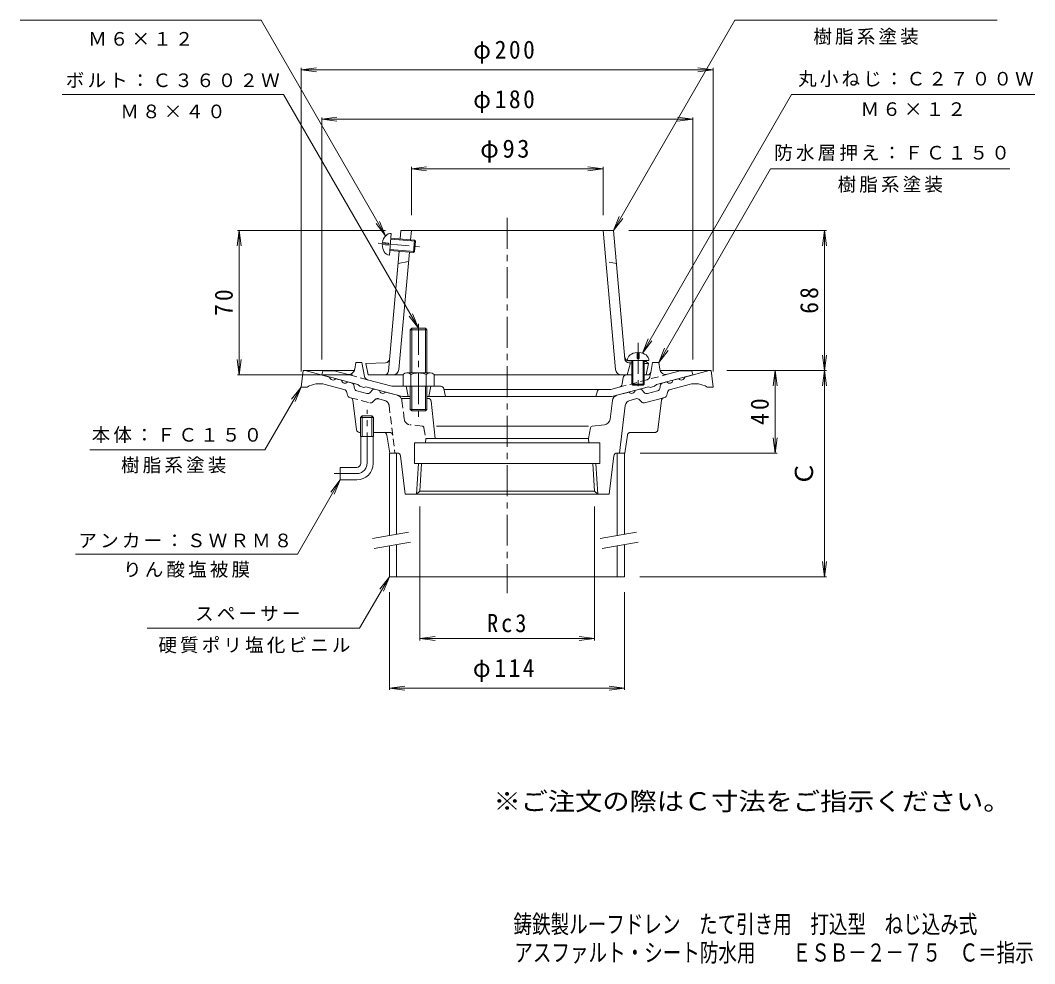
# Model space of a CAD drawing. Units: millimetres, scale not verified. Extents: x -278 to 215, y -346 to 350.
# Drawn here: x -277.6 to 214.6, y -345.8 to 111.7 of the extents above; entities that cross this region are included whole.
import ezdxf
from ezdxf.enums import TextEntityAlignment as Align

# ---------------------------------------------------------------- set-up
doc = ezdxf.new("R2010")
doc.units = ezdxf.units.MM
doc.header["$LTSCALE"] = 3
for name, pattern in [('CHAIN1', [8, 5, -1, 1, -1]), ('DASHED1', [1.8, 1.2, -0.6]), ('DOUBLE_CHAIN1', [8.8, 5, -1, 0.6, -0.6, 0.6, -1])]:
    doc.linetypes.add(name, pattern=pattern)
for name, color, linetype, lineweight in [('0-0_通り芯', 3, 'Continuous', 9), ('0-1_躯体', 2, 'Continuous', 9), ('0-2_仕上', 6, 'Continuous', 9), ('0-3_建具', 4, 'Continuous', 9), ('0-4_その他', 7, 'Continuous', 9), ('0-5_寸法', 7, 'Continuous', 9)]:
    doc.layers.add(name, color=color, linetype=linetype, lineweight=lineweight)
doc.layers.add('F-4_F-4ﾚｲﾔ', color=2, linetype='Continuous')
doc.layers.add('F-5_F-5ﾚｲﾔ', color=2, linetype='Continuous')
doc.styles.add('ＭＳ ゴシック', font='')
doc.styles.get('ＭＳ ゴシック').set_extended_font_data('MS Gothic')

msp = doc.modelspace()

# ---------------------------------------------------------------- linework, layer by layer
at = {"layer": '0-0_通り芯', "linetype": 'CHAIN1'}
for p, q in [((-41.351, 15.92), (-41.351, -166.164)), ((-109.351, -103.164), (-109.351, -77.164)), ((-114.351, -108.164), (-125.351, -108.164))]:
    msp.add_line(p, q, dxfattribs=at)
at = {"layer": '0-0_通り芯'}
for p, q in [((-141.351, -66.164), (-140.351, -58.164)), ((-140.351, -58.164), (-115.515, -58.164)), ((-139.351, -58.164), (-127.496, -61.341)), ((32.813, -58.164), (57.649, -58.164)), ((56.649, -58.164), (44.793, -61.341)), ((58.649, -66.164), (57.649, -58.164)), ((-124.598, -62.117), (-121.7, -62.894)), ((-116.502, -64.287), (-118.802, -63.67)), ((33.799, -64.287), (36.1, -63.67)), ((41.895, -62.117), (38.997, -62.894)), ((-141.351, -66.164), (-138.351, -66.164)), ((-120.522, -67.351), (-129.709, -64.889)), ((-118.841, -70.048), (-119.08, -68.882)), ((-115.781, -65.052), (-115.418, -66.825)), ((-114.337, -67.973), (-109.366, -69.305)), ((-106.655, -67.497), (-107.856, -68.851)), ((-103.347, -67.811), (-105.648, -67.195)), ((-94.607, -70.153), (-100.45, -68.588)), ((11.904, -70.153), (17.747, -68.588)), ((20.645, -67.811), (22.946, -67.195)), ((23.953, -67.497), (25.153, -68.851)), ((31.634, -67.973), (26.663, -69.305)), ((33.078, -65.052), (32.715, -66.825)), ((36.138, -70.048), (36.377, -68.882)), ((37.819, -67.351), (47.007, -64.889)), ((58.649, -66.164), (55.649, -66.164)), ((-117.331, -71.311), (-117.76, -71.197)), ((-114.511, -86.844), (-116.23, -72.581)), ((-88.351, -71.664), (-92.723, -71.664)), ((-79.705, -71.664), (-80.351, -71.664)), ((-78.213, -73.011), (-76.351, -91.164)), ((8.583, -81.806), (9.703, -72.686)), ((18.15, -72.621), (20.996, -71.858)), ((23.8, -73.354), (23.01, -72.463)), ((34.628, -71.311), (25.311, -73.808)), ((34.628, -71.311), (35.057, -71.197)), ((15.949, -75.153), (13.123, -98.164)), ((-111.711, -80.164), (-112.526, -80.964)), ((-106.176, -80.964), (-112.526, -80.964)), ((-112.526, -90.164), (-112.526, -80.964)), ((-106.991, -80.164), (-111.711, -80.164)), ((-111.711, -90.164), (-111.711, -80.164)), ((-106.176, -80.964), (-106.991, -80.164)), ((-106.991, -90.164), (-106.991, -80.164)), ((-106.176, -90.164), (-106.176, -80.964)), ((-113.021, -88.164), (-112.526, -88.164)), ((-106.176, -88.164), (-101.143, -88.164)), ((-1.922, -85.082), (-75.677, -85.082)), ((-0.976, -85.911), (-1.851, -91.164)), ((-0.098, -85.082), (5.931, -84.422)), ((-106.176, -90.164), (-112.526, -90.164)), ((-112.351, -103.164), (-112.351, -90.164)), ((-106.351, -103.164), (-106.351, -90.164)), ((-99.66, -89.442), (-98.351, -98.164)), ((-86.351, -93.164), (-86.351, -103.164)), ((-86.351, -93.164), (3.649, -93.164)), ((-81, -93.164), (-80.851, -91.164)), ((-80.851, -91.164), (-1.851, -91.164)), ((-1.703, -93.164), (-1.851, -91.164)), ((3.649, -93.164), (3.649, -103.164)), ((-94.634, -98.164), (-98.351, -98.164)), ((11.931, -98.164), (13.123, -98.164)), ((-93.145, -99.481), (-90.851, -118.164)), ((3.649, -103.164), (-86.351, -103.164)), ((-85.293, -118.164), (-84.356, -103.164)), ((-83.716, -116.587), (-82.877, -103.164)), ((1.013, -116.587), (0.174, -103.164)), ((2.591, -118.164), (1.653, -103.164)), ((10.443, -99.481), (8.149, -118.164)), ((-122.351, -105.164), (-122.351, -111.164)), ((-114.351, -105.164), (-122.351, -105.164)), ((-114.351, -111.164), (-122.351, -111.164)), ((-85.293, -118.164), (-83.716, -116.587)), ((-83.716, -116.587), (1.013, -116.587)), ((2.591, -118.164), (1.013, -116.587)), ((-90.851, -118.164), (8.149, -118.164))]:
    msp.add_line(p, q, dxfattribs=at)
at = {"layer": '0-0_通り芯', "linetype": 'DASHED1'}
for p, q in [((-117.331, -71.311), (-108.013, -73.808)), ((-106.503, -73.354), (-105.713, -72.463)), ((-100.852, -72.621), (-103.699, -71.858)), ((-91.286, -81.806), (-92.405, -72.686)), ((-98.651, -75.153), (-95.826, -98.164)), ((-101.143, -88.164), (-98.381, -88.164)), ((-82.604, -85.082), (-88.634, -84.422)), ((-81.727, -85.911), (-80.851, -91.164))]:
    msp.add_line(p, q, dxfattribs=at)
at = {"layer": '0-0_通り芯', "linetype": 'DOUBLE_CHAIN1'}
for p, q in [((33.527, -72.581), (31.808, -86.844)), ((30.319, -88.164), (18.44, -88.164)), ((16.957, -89.442), (15.649, -98.164)), ((13.123, -98.164), (15.649, -98.164))]:
    msp.add_line(p, q, dxfattribs=at)
at = {"layer": '0-0_通り芯'}
for centre, radius, start, end in [((-125.885, -61.125), 1.625, 187.618, 322.3797), ((-120.089, -62.678), 1.625, 187.62059, 322.37891), ((37.387, -62.678), 1.625, 217.62109, 352.37941), ((43.182, -61.125), 1.625, 217.6203, 352.382), ((-132.556, -75.514), 11, 74.99997, 121.79021), ((-121.039, -69.283), 2, 11.56621, 75.0005), ((-116.76, -65.253), 1, 11.56642, 75.00078), ((-113.948, -66.524), 1.5, 191.5649, 254.99991), ((-108.978, -67.856), 1.5, 254.99991, 318.43558), ((-105.907, -68.161), 1, 75.00023, 138.43498), ((-101.737, -67.596), 1.625, 187.62059, 322.37891), ((19.034, -67.596), 1.625, 217.62109, 352.37941), ((23.204, -68.161), 1, 41.56502, 104.99977), ((26.275, -67.856), 1.5, 221.56442, 285.00009), ((31.246, -66.524), 1.5, 285.00009, 348.4351), ((34.058, -65.253), 1, 104.99922, 168.43358), ((38.337, -69.283), 2, 104.9995, 168.43379), ((49.854, -75.514), 11, 58.20979, 105.00003), ((-117.372, -69.748), 1.5, 191.56461, 254.99991), ((-117.719, -72.76), 1.5, 6.87408, 74.99991), ((-95.383, -73.051), 3, 27.53992, 74.99991), ((-79.705, -73.164), 1.5, 5.85689, 90), ((12.68, -73.051), 3, 105.00009, 173.00027), ((18.926, -75.519), 3, 105.00027, 172.99992), ((21.514, -73.79), 2, 41.56493, 105.00052), ((24.922, -72.359), 1.5, 221.56349, 284.99872), ((34.669, -69.748), 1.5, 285.00009, 348.43539), ((5.605, -81.44), 3, 276.24039, 352.99957), ((-113.021, -86.664), 1.5, 186.87462, 270), ((-101.143, -89.664), 1.5, 8.5307, 90), ((0.011, -86.076), 1, 96.24109, 170.53732), ((-94.634, -99.664), 1.5, 7.00034, 90), ((11.931, -99.664), 1.5, 90, 172.99966), ((-114.351, -103.164), 2, 270, 0), ((-114.351, -103.164), 8, 270, 0)]:
    msp.add_arc(centre, radius, start, end, dxfattribs=at)
at = {"layer": '0-0_通り芯', "linetype": 'DASHED1'}
for centre, radius, start, end in [((-107.625, -72.359), 1.5, 255.00128, 318.43651), ((-104.216, -73.79), 2, 74.99948, 138.43507), ((-101.629, -75.519), 3, 7.00008, 74.99973), ((-95.383, -73.051), 3, 6.99973, 27.53992), ((-88.308, -81.44), 3, 187.00043, 263.75961), ((-98.381, -89.664), 1.5, 7.00052, 90), ((-82.713, -86.076), 1, 9.46268, 83.75891)]:
    msp.add_arc(centre, radius, start, end, dxfattribs=at)
at = {"layer": '0-0_通り芯', "linetype": 'DOUBLE_CHAIN1'}
for centre, start, end in [((35.016, -72.76), 105.00009, 173.12592), ((18.44, -89.664), 90, 171.4693), ((30.319, -86.664), 270, 353.12592)]:
    msp.add_arc(centre, 1.5, start, end, dxfattribs=at)
at = {"layer": '0-0_通り芯', "linetype": 'CHAIN1'}
msp.add_arc((-114.351, -103.164), 5, 270, 0, dxfattribs=at)
at = {"layer": '0-1_躯体', "color": 4}
for p, q in [((-88.351, -59.308), (-88.351, -38.341)), ((-87.675, -59.308), (-87.675, -37.664)), ((-81.028, -59.308), (-81.028, -37.664)), ((-80.351, -59.308), (-80.351, -38.341)), ((-91.851, -60.029), (-91.851, -65.808)), ((-89.975, -59.308), (-78.728, -59.308)), ((-88.099, -60.029), (-88.099, -65.808)), ((-80.604, -60.029), (-80.604, -65.808)), ((-76.851, -60.029), (-76.851, -65.808)), ((-88.351, -65.808), (-88.351, -76.988)), ((-87.675, -65.808), (-87.675, -77.664)), ((-81.028, -65.808), (-81.028, -77.664)), ((-80.351, -65.808), (-80.351, -76.988))]:
    msp.add_line(p, q, dxfattribs=at)
at = {"layer": '0-1_躯体', "color": 4, "linetype": 'CHAIN1'}
msp.add_line((-84.351, -35.524), (-84.351, -81.89), dxfattribs=at)
at = {"layer": '0-1_躯体'}
for p, q in [((-131.351, -60.308), (-130.851, -58.308)), ((-125.292, -58.308), (-130.851, -58.308)), ((-119.086, -59.971), (-125.292, -58.308)), ((-115.344, -57.527), (-114.851, -54.308)), ((-111.851, -54.308), (-114.851, -54.308)), ((-111.851, -54.308), (-110.583, -61.074)), ((29.149, -54.308), (28.253, -59.084)), ((29.149, -54.308), (32.149, -54.308)), ((32.642, -57.527), (32.149, -54.308)), ((36.384, -59.971), (42.59, -58.308)), ((42.59, -58.308), (48.149, -58.308)), ((48.649, -60.308), (48.149, -58.308)), ((14.929, -61.545), (14.371, -64.676)), ((26.149, -60.308), (26.779, -60.308)), ((-110.851, -66.318), (-109.851, -66.069)), ((-92.164, -70.808), (-109.851, -66.069)), ((-90.351, -65.808), (-89.351, -70.808)), ((-78.351, -65.808), (-79.351, -70.808)), ((-72.11, -67.014), (-71.351, -70.808)), ((-72.051, -67.308), (9.001, -67.308)), ((2.441, -68.033), (1.649, -70.808)), ((9.001, -67.308), (12.92, -66.258)), ((9.462, -70.808), (27.149, -66.069)), ((28.149, -66.318), (27.149, -66.069)), ((28.149, -66.318), (30.149, -65.782)), ((-88.351, -70.808), (-92.164, -70.808)), ((-80.351, -70.808), (9.462, -70.808))]:
    msp.add_line(p, q, dxfattribs=at)
at = {"layer": '0-1_躯体', "linetype": 'DASHED1'}
for p, q in [((-109.135, -62.637), (-119.086, -59.971)), ((12.92, -66.258), (36.384, -59.971)), ((28.253, -59.084), (27.881, -61.074))]:
    msp.add_line(p, q, dxfattribs=at)
at = {"layer": '0-1_躯体', "color": 4}
for points in [[(-80.351, -38.341), (-88.351, -38.341), (-87.675, -37.664), (-81.028, -37.664)], [(-80.351, -76.988), (-88.351, -76.988), (-87.675, -77.664), (-81.028, -77.664)]]:
    msp.add_lwpolyline(points, close=True, dxfattribs=at)
at = {"layer": '0-1_躯体'}
for points in [[(-110.851, -66.318), (-112.851, -65.782), (-113.851, -64.997), (-131.351, -60.308)], [(-73.581, -65.808), (-97.302, -65.808), (-109.135, -62.637)], [(30.149, -65.782), (31.149, -64.997), (48.649, -60.308)]]:
    msp.add_lwpolyline(points, dxfattribs=at)
for centre, radius, start, end in [((-118.31, -57.073), 3, 254.99973, 351.29286), ((35.607, -57.073), 3, 188.70714, 285.00027), ((-108.617, -60.705), 2, 190.61488, 255.0005), ((16.405, -61.808), 1.5, 90, 169.91162), ((26.779, -58.808), 1.5, 270, 349.38383), ((-73.581, -67.308), 1.5, 11.31021, 90), ((3.403, -68.308), 1, 90, 164.05402), ((12.402, -64.326), 2, 284.9995, 349.91151)]:
    msp.add_arc(centre, radius, start, end, dxfattribs=at)
at = {"layer": '0-1_躯体', "color": 4}
for centre, radius, start, end in [((-89.975, -62.108), 2.8, 47.92557, 132.07463), ((-84.351, -69.397), 10.089, 68.19786, 111.80214), ((-78.728, -62.108), 2.8, 47.92572, 132.07428)]:
    msp.add_arc(centre, radius, start, end, dxfattribs=at)
at = {"layer": '0-1_躯体', "linetype": 'DASHED1'}
msp.add_arc((25.915, -60.705), 2, 284.9995, 349.38512, dxfattribs=at)
at = {"layer": '0-2_仕上'}
for p, q in [((-98.495, -2.131), (-97.558, 8.327)), ((-97.804, 5.588), (-85.851, 4.518)), ((-97.759, 6.086), (-86.305, 5.06)), ((-93.231, 5.68), (-92.871, 9.692)), ((-41.351, 9.692), (-92.871, 9.692)), ((-88.251, 5.234), (-87.851, 9.692)), ((-86.84, -0.916), (-86.305, 5.06)), ((-86.305, 5.06), (-85.851, 4.518)), ((-41.351, 9.692), (10.169, 9.692)), ((11.171, -57.575), (5.149, 9.692)), ((15.743, -52.566), (10.169, 9.692)), ((-101.938, 2.946), (-99.067, 2.689)), ((-101.848, 3.942), (-98.978, 3.685)), ((-99.067, 2.689), (-98.978, 3.685)), ((-98.294, 0.11), (-86.84, -0.916)), ((-98.249, 0.608), (-86.297, -0.463)), ((-86.297, -0.463), (-85.851, 4.518)), ((-98.975, -58.486), (-93.766, -0.296)), ((-93.874, -57.575), (-88.786, -0.742)), ((-86.84, -0.916), (-86.297, -0.463)), ((-94.304, -6.308), (-89.194, -5.308)), ((16.899, -53.238), (27.399, -53.238)), ((17.556, -53.38), (19.149, -53.451)), ((19.149, -53.238), (19.149, -64.738)), ((19.649, -53.238), (19.649, -65.238)), ((21.649, -49.356), (21.649, -52.238)), ((21.649, -52.238), (22.649, -52.238)), ((22.649, -49.356), (22.649, -52.238)), ((24.649, -53.238), (24.649, -65.238)), ((25.149, -53.238), (25.149, -64.738)), ((25.149, -53.718), (26.149, -53.762)), ((26.149, -53.762), (27.149, -54.808)), ((18.399, -54.419), (16.899, -60.308)), ((17.646, -54.385), (19.149, -54.452)), ((25.149, -54.719), (27.149, -54.808)), ((27.149, -54.808), (26.149, -60.308)), ((-91.851, -60.308), (-108.851, -60.308)), ((19.149, -60.308), (-76.851, -60.308)), ((25.149, -60.308), (26.149, -60.308)), ((19.149, -64.738), (25.149, -64.738)), ((19.149, -64.738), (19.649, -65.238)), ((19.649, -65.238), (24.649, -65.238)), ((25.149, -64.738), (24.649, -65.238))]:
    msp.add_line(p, q, dxfattribs=at)
at = {"layer": '0-2_仕上', "linetype": 'CHAIN1'}
for p, q in [((-103.907, 3.624), (-83.862, 1.829)), ((22.149, -44.753), (22.149, -68.047))]:
    msp.add_line(p, q, dxfattribs=at)
at = {"layer": '0-2_仕上', "linetype": 'DASHED1'}
msp.add_line((11.601, -6.308), (6.492, -5.308), dxfattribs=at)
at = {"layer": '0-2_仕上'}
msp.add_lwpolyline([(-100.349, -54.385), (-109.851, -54.808), (-108.851, -60.308)], dxfattribs=at)
for centre, radius, start, end in [((-100.437, -52.387), 2, 272.54424, 354.88403), ((17.645, -51.382), 2, 185.11597, 267.45576), ((17.735, -52.387), 2, 185.11597, 267.45576), ((-100.967, -58.308), 2, 270, 354.88403), ((-96.862, -57.308), 3, 270, 354.88374), ((14.159, -57.308), 3, 185.11626, 270)]:
    msp.add_arc(centre, radius, start, end, dxfattribs=at)
for centre, major_axis, start_param, end_param in [((-98.026, 3.098), (0.468, 5.229), 6.2831853, 7.7585936), ((-98.026, 3.098), (0.468, 5.229), 1.6661844, 3.1415927), ((22.149, -53.238), (5.25, 0), 1.6661844, 3.1415927), ((22.149, -53.238), (5.25, 0), 6.2831853, 7.7585936)]:
    msp.add_ellipse(centre, major_axis=major_axis, ratio=0.7428, start_param=start_param, end_param=end_param, dxfattribs=at)
at = {"layer": '0-3_建具'}
for p, q in [((-95.01, -98.164), (-98.51, -98.164)), ((-98.51, -98.164), (-98.51, -138.164)), ((-95.01, -98.164), (-95.01, -137.547)), ((11.99, -98.164), (15.49, -98.164)), ((11.99, -98.164), (11.99, -138.164)), ((15.49, -98.164), (15.49, -137.547)), ((-95.01, -142.624), (-95.01, -158.164)), ((15.49, -142.624), (15.49, -158.164)), ((-98.51, -143.241), (-98.51, -158.164)), ((11.99, -143.241), (11.99, -158.164)), ((15.49, -158.164), (-98.51, -158.164))]:
    msp.add_line(p, q, dxfattribs=at)
at = {"layer": '0-3_建具', "color": 7}
for p, q in [((-89.178, -136.519), (-106.675, -139.604)), ((21.321, -136.519), (3.825, -139.604)), ((-88.31, -141.443), (-105.807, -144.528)), ((22.19, -141.443), (4.693, -144.528))]:
    msp.add_line(p, q, dxfattribs=at)
at = {"layer": '0-4_その他'}
for p, q in [((-141.351, 87.692), (-133.916, 88.671)), ((-141.351, -58.664), (-141.351, 88.592)), ((58.649, 87.692), (51.213, 88.671)), ((58.649, -58.664), (58.649, 88.592)), ((-141.351, 87.692), (58.649, 87.692)), ((-141.351, 87.692), (-133.916, 86.713)), ((58.649, 87.692), (51.213, 86.713)), ((-131.351, 63.692), (-123.916, 64.671)), ((-131.351, -52.808), (-131.351, 64.592)), ((48.649, 63.692), (41.213, 64.671)), ((48.649, -52.808), (48.649, 64.592)), ((-131.351, 63.692), (48.649, 63.692)), ((-131.351, 63.692), (-123.916, 62.713)), ((48.649, 63.692), (41.213, 62.713)), ((-87.851, 39.692), (-80.416, 40.671)), ((-87.851, 17.192), (-87.851, 40.592)), ((-87.851, 39.692), (5.149, 39.692)), ((-87.851, 39.692), (-80.416, 38.713)), ((5.149, 39.692), (-2.287, 40.671)), ((5.149, 39.692), (-2.287, 38.713)), ((5.149, 17.192), (5.149, 40.592)), ((-171.351, 9.692), (-172.33, 2.256)), ((-100.371, 9.692), (-172.251, 9.692)), ((-171.351, -60.308), (-171.351, 9.692)), ((-171.351, 9.692), (-170.372, 2.256)), ((17.669, 9.692), (113.549, 9.692)), ((112.649, 9.692), (111.67, 2.256)), ((112.649, -58.164), (112.649, 9.692)), ((112.649, 9.692), (113.628, 2.256)), ((-171.351, -60.308), (-172.33, -52.872)), ((-171.351, -60.308), (-170.372, -52.872)), ((112.649, -58.164), (111.67, -50.728)), ((112.649, -58.164), (113.628, -50.728)), ((65.149, -58.164), (113.549, -58.164)), ((88.649, -58.164), (87.67, -65.6)), ((88.649, -98.164), (88.649, -58.164)), ((88.649, -58.164), (89.628, -65.6)), ((112.649, -58.164), (111.67, -65.6)), ((112.649, -158.164), (112.649, -58.164)), ((112.649, -58.164), (113.628, -65.6)), ((-116.351, -60.308), (-172.251, -60.308)), ((88.649, -98.164), (87.67, -90.728)), ((88.649, -98.164), (89.628, -90.728)), ((23.149, -98.164), (89.549, -98.164)), ((-83.716, -124.087), (-83.716, -189.064)), ((1.013, -124.087), (1.013, -189.064)), ((112.649, -158.164), (111.67, -150.728)), ((112.649, -158.164), (113.628, -150.728)), ((22.99, -158.164), (113.549, -158.164)), ((-98.51, -165.664), (-98.51, -213.064)), ((15.49, -165.664), (15.49, -213.064)), ((-83.716, -188.164), (-76.28, -187.185)), ((-83.716, -188.164), (1.013, -188.164)), ((-83.716, -188.164), (-76.28, -189.143)), ((1.013, -188.164), (-6.423, -187.185)), ((1.013, -188.164), (-6.423, -189.143)), ((-98.51, -212.164), (-91.074, -211.185)), ((15.49, -212.164), (8.054, -211.185)), ((-98.51, -212.164), (15.49, -212.164)), ((-98.51, -212.164), (-91.074, -213.143)), ((15.49, -212.164), (8.054, -213.143))]:
    msp.add_line(p, q, dxfattribs=at)
at = {"layer": '0-5_寸法'}
for p, q in [((-277.559, 111.692), (-160.724, 111.692)), ((-100.357, 7.134), (-160.724, 111.692)), ((-257.272, 75.692), (-149.798, 75.692)), ((-84.351, -37.664), (-149.798, 75.692)), ((24.218, -49.654), (96.587, 75.692)), ((96.587, 75.692), (214.562, 75.692)), ((32.149, -54.308), (86.42, 39.692)), ((86.42, 39.692), (202.451, 39.692)), ((10.169, 9.692), (13.039, 16.621)), ((10.169, 9.692), (14.734, 15.642)), ((-100.357, 7.134), (-104.923, 13.084)), ((-100.357, 7.134), (-103.227, 14.063)), ((-84.351, -37.664), (-88.917, -31.714)), ((-84.351, -37.664), (-87.221, -30.735)), ((24.218, -49.654), (27.088, -42.725)), ((24.218, -49.654), (28.784, -43.704)), ((32.149, -54.308), (35.019, -47.379)), ((32.149, -54.308), (36.714, -48.358)), ((-141.351, -66.164), (-158.908, -96.574)), ((-141.351, -66.164), (-145.917, -72.114)), ((-141.351, -66.164), (-144.222, -73.093)), ((-158.908, -96.574), (-243.842, -96.574)), ((-122.351, -111.164), (-143.136, -147.164)), ((-122.351, -111.164), (-126.917, -117.114)), ((-122.351, -111.164), (-125.221, -118.093)), ((-143.136, -147.164), (-250.784, -147.164)), ((-98.51, -158.164), (-112.944, -183.164)), ((-98.51, -158.164), (-103.076, -164.114)), ((-98.51, -158.164), (-101.38, -165.093)), ((-112.944, -183.164), (-216.002, -183.164))]:
    msp.add_line(p, q, dxfattribs=at)
msp.add_lwpolyline([(10.169, 9.692), (69.058, 111.692), (196.283, 111.692)], dxfattribs=at)

# ---------------------------------------------------------------- texts
at = {"layer": '0-4_その他', "color": 2, "style": 'ＭＳ ゴシック'}
msp.add_text('Ｃ', height=8.798, rotation=90, dxfattribs=at).set_placement((109.649, -114.164), align=Align.BOTTOM_LEFT)
at = {"layer": '0-4_その他', "color": 2, "char_height": 8.798, "attachment_point": 7, "style": 'ＭＳ ゴシック'}
for s, insert in [('\\T1.21;\\W0.95;φ200', (-57.851, 90.692)), ('\\T1.21;\\W0.95;φ180', (-57.851, 66.692)), ('\\T1.19;φ93', (-54.476, 42.692)), ('\\T1.27;\\W0.9;Rc3', (-51.101, -185.164)), ('\\T1.21;\\W0.95;φ114', (-58.01, -209.164))]:
    msp.add_mtext(s, dxfattribs=dict(at, insert=insert))
at = {"layer": '0-4_その他', "color": 2, "char_height": 8.798, "attachment_point": 7, "rotation": 90, "style": 'ＭＳ ゴシック'}
for s, insert in [('\\T1.27;\\W0.95;70', (-174.351, -31.683)), ('\\T1.27;\\W0.95;68', (109.649, -30.611)), ('\\T1.27;\\W0.95;40', (85.649, -84.539))]:
    msp.add_mtext(s, dxfattribs=dict(at, insert=insert))
at = {"layer": '0-5_寸法', "char_height": 6.598, "attachment_point": 7, "style": 'ＭＳ ゴシック'}
for s, insert in [('\\T1.17;Ｍ６×１２', (-244.641, 99.3)), ('\\T1.17;樹脂系塗装', (107.171, 99.769)), ('\\T1.17;ボルト：Ｃ３６０２Ｗ', (-255.484, 78.916)), ('\\T1.17;丸小ねじ：Ｃ２７００Ｗ', (99.765, 79.322)), ('\\T1.17;Ｍ８×４０', (-229.035, 64.092)), ('\\T1.17;Ｍ６×１２', (130.075, 65.215)), ('\\T1.17;防水層押え：ＦＣ１５０', (88.196, 43.447)), ('\\T1.17;樹脂系塗装', (118.935, 28.08)), ('\\T1.17;本体：ＦＣ１５０', (-242.925, -93.355)), ('\\T1.17;樹脂系塗装', (-228.706, -108.033)), ('\\T1.17;アンカー：ＳＷＲＭ８', (-249.348, -144.181)), ('\\T1.17;りん酸塩被膜', (-227.71, -158.658)), ('\\T1.17;スペーサー', (-192.761, -179.725)), ('\\T1.17;硬質ポリ塩化ビニル', (-210.61, -195.293))]:
    msp.add_mtext(s, dxfattribs=dict(at, insert=insert))
at = {"layer": 'F-4_F-4ﾚｲﾔ', "style": 'ＭＳ ゴシック', "width": 0.75}
for s, p in [('鋳鉄製ルーフドレン\u3000たて引き用\u3000打込型\u3000ねじ込み式', (-38.291, -333.656)), ('アスファルト・シート防水用\u3000\u3000ＥＳＢ－２－７５\u3000Ｃ＝指示', (-37.896, -347.422))]:
    msp.add_text(s, height=8.798, dxfattribs=at).set_placement(p, align=Align.BOTTOM_LEFT)
at = {"layer": 'F-5_F-5ﾚｲﾔ', "style": 'ＭＳ ゴシック', "width": 1.1}
msp.add_text('※ご注文の際はＣ寸法をご指示ください。', height=8.798, dxfattribs=at).set_placement((-47.998, -274.069), align=Align.BOTTOM_LEFT)

doc.saveas('drawing.dxf')
